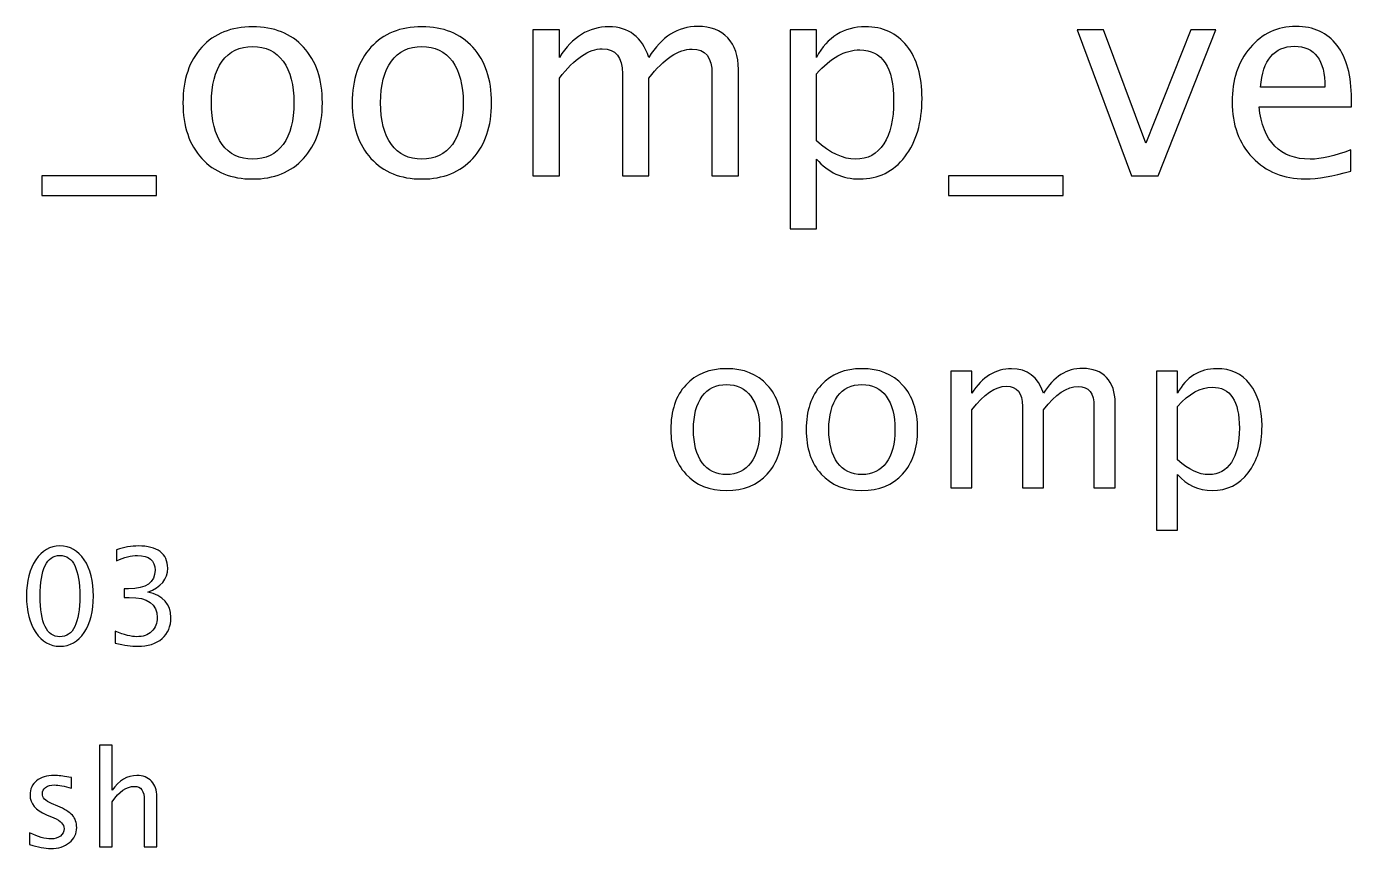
# Model space of a CAD drawing. Header units: centimetres. Extents: x -29.3 to 24.8, y 6.8 to 28.7.
# Drawn here: x -14.19 to -1.47, y 20.2 to 28.1 of the extents above; entities that cross this region are included whole.
import ezdxf

# ---------------------------------------------------------------- set-up
doc = ezdxf.new("R2010")
doc.units = ezdxf.units.CM
doc.header["$MEASUREMENT"] = 0
doc.layers.add('Layer 1', color=7, linetype='Continuous')

msp = doc.modelspace()

# ---------------------------------------------------------------- linework, layer by layer
at = {"layer": 'Layer 1'}
for points, knots in [([(-12.02129, 26.63869), (-12.22722, 26.63869), (-12.39038, 26.70439), (-12.51033, 26.8358), (-12.51033, 26.8358), (-12.63071, 26.96721), (-12.69069, 27.14581), (-12.69069, 27.37114), (-12.69069, 27.37114), (-12.69069, 27.59604), (-12.63071, 27.77419), (-12.51033, 27.90516), (-12.51033, 27.90516), (-12.39038, 28.03613), (-12.22722, 28.10183), (-12.02129, 28.10183), (-12.02129, 28.10183), (-11.81536, 28.10183), (-11.6522, 28.03613), (-11.53225, 27.90516), (-11.53225, 27.90516), (-11.41187, 27.77419), (-11.3519, 27.59604), (-11.3519, 27.37114), (-11.3519, 27.37114), (-11.3519, 27.14581), (-11.41187, 26.96721), (-11.53225, 26.8358), (-11.53225, 26.8358), (-11.6522, 26.70439), (-11.81536, 26.63869), (-12.02129, 26.63869)], [0, 0, 0, 0, 0.11111111, 0.11111111, 0.11111111, 0.11111111, 0.22222222, 0.22222222, 0.22222222, 0.22222222, 0.33333333, 0.33333333, 0.33333333, 0.33333333, 0.44444444, 0.44444444, 0.44444444, 0.44444444, 0.55555556, 0.55555556, 0.55555556, 0.55555556, 0.66666667, 0.66666667, 0.66666667, 0.66666667, 0.77777778, 0.77777778, 0.77777778, 0.77777778, 1, 1, 1, 1]), ([(-10.39587, 26.63869), (-10.6018, 26.63869), (-10.76496, 26.70439), (-10.88491, 26.8358), (-10.88491, 26.8358), (-11.00529, 26.96721), (-11.06527, 27.14581), (-11.06527, 27.37114), (-11.06527, 27.37114), (-11.06527, 27.59604), (-11.00529, 27.77419), (-10.88491, 27.90516), (-10.88491, 27.90516), (-10.76496, 28.03613), (-10.6018, 28.10183), (-10.39587, 28.10183), (-10.39587, 28.10183), (-10.18994, 28.10183), (-10.02678, 28.03613), (-9.90683, 27.90516), (-9.90683, 27.90516), (-9.78645, 27.77419), (-9.72648, 27.59604), (-9.72648, 27.37114), (-9.72648, 27.37114), (-9.72648, 27.14581), (-9.78645, 26.96721), (-9.90683, 26.8358), (-9.90683, 26.8358), (-10.02678, 26.70439), (-10.18994, 26.63869), (-10.39587, 26.63869)], [0, 0, 0, 0, 0.11111111, 0.11111111, 0.11111111, 0.11111111, 0.22222222, 0.22222222, 0.22222222, 0.22222222, 0.33333333, 0.33333333, 0.33333333, 0.33333333, 0.44444444, 0.44444444, 0.44444444, 0.44444444, 0.55555556, 0.55555556, 0.55555556, 0.55555556, 0.66666667, 0.66666667, 0.66666667, 0.66666667, 0.77777778, 0.77777778, 0.77777778, 0.77777778, 1, 1, 1, 1]), ([(-9.32872, 26.67044), (-9.32872, 26.67044), (-9.32872, 28.07273), (-9.32872, 28.07273), (-9.32872, 28.07273), (-9.32872, 28.07273), (-9.07472, 28.07273), (-9.07472, 28.07273), (-9.07472, 28.07273), (-9.07472, 28.07273), (-9.07472, 27.80771), (-9.07472, 27.80771), (-9.07472, 27.80771), (-8.95081, 28.00394), (-8.79206, 28.10183), (-8.59759, 28.10183), (-8.59759, 28.10183), (-8.41018, 28.10183), (-8.28274, 28.00394), (-8.21483, 27.80771), (-8.21483, 27.80771), (-8.09444, 28.0057), (-7.93745, 28.10448), (-7.74475, 28.10448), (-7.74475, 28.10448), (-7.62172, 28.10448), (-7.52603, 28.06832), (-7.45768, 27.99556), (-7.45768, 27.99556), (-7.38933, 27.9228), (-7.35493, 27.82094), (-7.35493, 27.68997), (-7.35493, 27.68997), (-7.35493, 27.68997), (-7.35493, 26.67044), (-7.35493, 26.67044), (-7.35493, 26.67044), (-7.35493, 26.67044), (-7.60893, 26.67044), (-7.60893, 26.67044), (-7.60893, 26.67044), (-7.60893, 26.67044), (-7.60893, 27.64807), (-7.60893, 27.64807), (-7.60893, 27.64807), (-7.60893, 27.80771), (-7.67243, 27.88752), (-7.79943, 27.88752), (-7.79943, 27.88752), (-7.93128, 27.88752), (-8.06975, 27.79448), (-8.21483, 27.60795), (-8.21483, 27.60795), (-8.21483, 27.60795), (-8.21483, 26.67044), (-8.21483, 26.67044), (-8.21483, 26.67044), (-8.21483, 26.67044), (-8.46883, 26.67044), (-8.46883, 26.67044), (-8.46883, 26.67044), (-8.46883, 26.67044), (-8.46883, 27.64896), (-8.46883, 27.64896), (-8.46883, 27.64896), (-8.46883, 27.80991), (-8.53321, 27.89017), (-8.66241, 27.89017), (-8.66241, 27.89017), (-8.79073, 27.89017), (-8.92832, 27.79668), (-9.07472, 27.60927), (-9.07472, 27.60927), (-9.07472, 27.60927), (-9.07472, 26.67044), (-9.07472, 26.67044), (-9.07472, 26.67044), (-9.07472, 26.67044), (-9.32872, 26.67044), (-9.32872, 26.67044)], [0, 0, 0, 0, 0.04761905, 0.04761905, 0.04761905, 0.04761905, 0.0952381, 0.0952381, 0.0952381, 0.0952381, 0.14285714, 0.14285714, 0.14285714, 0.14285714, 0.19047619, 0.19047619, 0.19047619, 0.19047619, 0.23809524, 0.23809524, 0.23809524, 0.23809524, 0.28571429, 0.28571429, 0.28571429, 0.28571429, 0.33333333, 0.33333333, 0.33333333, 0.33333333, 0.38095238, 0.38095238, 0.38095238, 0.38095238, 0.42857143, 0.42857143, 0.42857143, 0.42857143, 0.47619048, 0.47619048, 0.47619048, 0.47619048, 0.52380952, 0.52380952, 0.52380952, 0.52380952, 0.57142857, 0.57142857, 0.57142857, 0.57142857, 0.61904762, 0.61904762, 0.61904762, 0.61904762, 0.66666667, 0.66666667, 0.66666667, 0.66666667, 0.71428571, 0.71428571, 0.71428571, 0.71428571, 0.76190476, 0.76190476, 0.76190476, 0.76190476, 0.80952381, 0.80952381, 0.80952381, 0.80952381, 0.85714286, 0.85714286, 0.85714286, 0.85714286, 0.9047619, 0.9047619, 0.9047619, 0.9047619, 1, 1, 1, 1]), ([(-6.8584, 26.15979), (-6.8584, 26.15979), (-6.8584, 28.07273), (-6.8584, 28.07273), (-6.8584, 28.07273), (-6.8584, 28.07273), (-6.6044, 28.07273), (-6.6044, 28.07273), (-6.6044, 28.07273), (-6.6044, 28.07273), (-6.6044, 27.80771), (-6.6044, 27.80771), (-6.6044, 27.80771), (-6.50033, 28.00394), (-6.34379, 28.10183), (-6.13521, 28.10183), (-6.13521, 28.10183), (-5.96631, 28.10183), (-5.83358, 28.04054), (-5.73657, 27.91751), (-5.73657, 27.91751), (-5.63955, 27.79448), (-5.59105, 27.62647), (-5.59105, 27.41348), (-5.59105, 27.41348), (-5.59105, 27.18153), (-5.64617, 26.99411), (-5.75597, 26.85212), (-5.75597, 26.85212), (-5.86577, 26.70969), (-6.01041, 26.63869), (-6.18945, 26.63869), (-6.18945, 26.63869), (-6.35569, 26.63869), (-6.49416, 26.70219), (-6.6044, 26.82963), (-6.6044, 26.82963), (-6.6044, 26.82963), (-6.6044, 26.15979), (-6.6044, 26.15979), (-6.6044, 26.15979), (-6.6044, 26.15979), (-6.8584, 26.15979), (-6.8584, 26.15979)], [0, 0, 0, 0, 0.08333333, 0.08333333, 0.08333333, 0.08333333, 0.16666667, 0.16666667, 0.16666667, 0.16666667, 0.25, 0.25, 0.25, 0.25, 0.33333333, 0.33333333, 0.33333333, 0.33333333, 0.41666667, 0.41666667, 0.41666667, 0.41666667, 0.5, 0.5, 0.5, 0.5, 0.58333333, 0.58333333, 0.58333333, 0.58333333, 0.66666667, 0.66666667, 0.66666667, 0.66666667, 0.75, 0.75, 0.75, 0.75, 0.83333333, 0.83333333, 0.83333333, 0.83333333, 1, 1, 1, 1]), ([(-3.57846, 26.67044), (-3.57846, 26.67044), (-4.10057, 28.07273), (-4.10057, 28.07273), (-4.10057, 28.07273), (-4.10057, 28.07273), (-3.84657, 28.07273), (-3.84657, 28.07273), (-3.84657, 28.07273), (-3.84657, 28.07273), (-3.43955, 26.98309), (-3.43955, 26.98309), (-3.43955, 26.98309), (-3.43955, 26.98309), (-3.00872, 28.07273), (-3.00872, 28.07273), (-3.00872, 28.07273), (-3.00872, 28.07273), (-2.76972, 28.07273), (-2.76972, 28.07273), (-2.76972, 28.07273), (-2.76972, 28.07273), (-3.32402, 26.67044), (-3.32402, 26.67044), (-3.32402, 26.67044), (-3.32402, 26.67044), (-3.57846, 26.67044), (-3.57846, 26.67044)], [0, 0, 0, 0, 0.125, 0.125, 0.125, 0.125, 0.25, 0.25, 0.25, 0.25, 0.375, 0.375, 0.375, 0.375, 0.5, 0.5, 0.5, 0.5, 0.625, 0.625, 0.625, 0.625, 0.75, 0.75, 0.75, 0.75, 1, 1, 1, 1]), ([(-1.47193, 26.71542), (-1.64259, 26.66427), (-1.78855, 26.63869), (-1.91026, 26.63869), (-1.91026, 26.63869), (-2.11796, 26.63869), (-2.28685, 26.70748), (-2.41693, 26.84462), (-2.41693, 26.84462), (-2.54702, 26.98177), (-2.61229, 27.15948), (-2.61229, 27.3782), (-2.61229, 27.3782), (-2.61229, 27.59031), (-2.55496, 27.76449), (-2.43987, 27.90075), (-2.43987, 27.90075), (-2.32477, 28.03657), (-2.17749, 28.10448), (-1.99801, 28.10448), (-1.99801, 28.10448), (-1.82824, 28.10448), (-1.69683, 28.04407), (-1.60422, 27.92324), (-1.60422, 27.92324), (-1.51162, 27.80241), (-1.46532, 27.63132), (-1.46532, 27.40951), (-1.46532, 27.40951), (-1.46532, 27.40951), (-1.46664, 27.3319), (-1.46664, 27.3319), (-1.46664, 27.3319), (-1.46664, 27.3319), (-2.35299, 27.3319), (-2.35299, 27.3319), (-2.35299, 27.3319), (-2.31595, 26.99676), (-2.15235, 26.82919), (-1.86263, 26.82919), (-1.86263, 26.82919), (-1.75636, 26.82919), (-1.62627, 26.85918), (-1.47193, 26.91915), (-1.47193, 26.91915), (-1.47193, 26.91915), (-1.47193, 26.71542), (-1.47193, 26.71542)], [0, 0, 0, 0, 0.07692308, 0.07692308, 0.07692308, 0.07692308, 0.15384615, 0.15384615, 0.15384615, 0.15384615, 0.23076923, 0.23076923, 0.23076923, 0.23076923, 0.30769231, 0.30769231, 0.30769231, 0.30769231, 0.38461538, 0.38461538, 0.38461538, 0.38461538, 0.46153846, 0.46153846, 0.46153846, 0.46153846, 0.53846154, 0.53846154, 0.53846154, 0.53846154, 0.61538462, 0.61538462, 0.61538462, 0.61538462, 0.69230769, 0.69230769, 0.69230769, 0.69230769, 0.76923077, 0.76923077, 0.76923077, 0.76923077, 0.84615385, 0.84615385, 0.84615385, 0.84615385, 1, 1, 1, 1]), ([(-12.02173, 26.82919), (-11.89605, 26.82919), (-11.79816, 26.87637), (-11.72849, 26.97118), (-11.72849, 26.97118), (-11.65925, 27.06555), (-11.62442, 27.19917), (-11.62442, 27.37114), (-11.62442, 27.37114), (-11.62442, 27.54268), (-11.65925, 27.67586), (-11.72849, 27.77022), (-11.72849, 27.77022), (-11.79816, 27.86415), (-11.89605, 27.91133), (-12.02173, 27.91133), (-12.02173, 27.91133), (-12.14785, 27.91133), (-12.24574, 27.86415), (-12.31454, 27.77022), (-12.31454, 27.77022), (-12.38377, 27.67586), (-12.41816, 27.54268), (-12.41816, 27.37114), (-12.41816, 27.37114), (-12.41816, 27.19917), (-12.38377, 27.06555), (-12.31454, 26.97118), (-12.31454, 26.97118), (-12.24574, 26.87637), (-12.14785, 26.82919), (-12.02173, 26.82919)], [0, 0, 0, 0, 0.11111111, 0.11111111, 0.11111111, 0.11111111, 0.22222222, 0.22222222, 0.22222222, 0.22222222, 0.33333333, 0.33333333, 0.33333333, 0.33333333, 0.44444444, 0.44444444, 0.44444444, 0.44444444, 0.55555556, 0.55555556, 0.55555556, 0.55555556, 0.66666667, 0.66666667, 0.66666667, 0.66666667, 0.77777778, 0.77777778, 0.77777778, 0.77777778, 1, 1, 1, 1]), ([(-10.39631, 26.82919), (-10.27063, 26.82919), (-10.17274, 26.87637), (-10.10307, 26.97118), (-10.10307, 26.97118), (-10.03383, 27.06555), (-9.999, 27.19917), (-9.999, 27.37114), (-9.999, 27.37114), (-9.999, 27.54268), (-10.03383, 27.67586), (-10.10307, 27.77022), (-10.10307, 27.77022), (-10.17274, 27.86415), (-10.27063, 27.91133), (-10.39631, 27.91133), (-10.39631, 27.91133), (-10.52243, 27.91133), (-10.62032, 27.86415), (-10.68912, 27.77022), (-10.68912, 27.77022), (-10.75835, 27.67586), (-10.79274, 27.54268), (-10.79274, 27.37114), (-10.79274, 27.37114), (-10.79274, 27.19917), (-10.75835, 27.06555), (-10.68912, 26.97118), (-10.68912, 26.97118), (-10.62032, 26.87637), (-10.52243, 26.82919), (-10.39631, 26.82919)], [0, 0, 0, 0, 0.11111111, 0.11111111, 0.11111111, 0.11111111, 0.22222222, 0.22222222, 0.22222222, 0.22222222, 0.33333333, 0.33333333, 0.33333333, 0.33333333, 0.44444444, 0.44444444, 0.44444444, 0.44444444, 0.55555556, 0.55555556, 0.55555556, 0.55555556, 0.66666667, 0.66666667, 0.66666667, 0.66666667, 0.77777778, 0.77777778, 0.77777778, 0.77777778, 1, 1, 1, 1]), ([(-6.6044, 27.0047), (-6.47343, 26.88784), (-6.34864, 26.82919), (-6.23002, 26.82919), (-6.23002, 26.82919), (-6.11316, 26.82919), (-6.02276, 26.87814), (-5.95926, 26.97559), (-5.95926, 26.97559), (-5.89532, 27.07305), (-5.86357, 27.21019), (-5.86357, 27.38746), (-5.86357, 27.38746), (-5.86357, 27.71554), (-5.97205, 27.87958), (-6.18901, 27.87958), (-6.18901, 27.87958), (-6.331, 27.87958), (-6.46946, 27.80286), (-6.6044, 27.64896), (-6.6044, 27.64896), (-6.6044, 27.64896), (-6.6044, 27.0047), (-6.6044, 27.0047)], [0, 0, 0, 0, 0.14285714, 0.14285714, 0.14285714, 0.14285714, 0.28571429, 0.28571429, 0.28571429, 0.28571429, 0.42857143, 0.42857143, 0.42857143, 0.42857143, 0.57142857, 0.57142857, 0.57142857, 0.57142857, 0.71428571, 0.71428571, 0.71428571, 0.71428571, 1, 1, 1, 1]), ([(-2.33976, 27.5224), (-2.33976, 27.5224), (-1.72064, 27.5224), (-1.72064, 27.5224), (-1.72064, 27.5224), (-1.72064, 27.78345), (-1.8181, 27.91398), (-2.01256, 27.91398), (-2.01256, 27.91398), (-2.20836, 27.91398), (-2.31728, 27.78345), (-2.33976, 27.5224)], [0, 0, 0, 0, 0.25, 0.25, 0.25, 0.25, 0.5, 0.5, 0.5, 0.5, 1, 1, 1, 1]), ([(-14.04535, 26.47994), (-14.04535, 26.47994), (-14.04535, 26.67044), (-14.04535, 26.67044), (-14.04535, 26.67044), (-14.04535, 26.67044), (-12.94468, 26.67044), (-12.94468, 26.67044), (-12.94468, 26.67044), (-12.94468, 26.67044), (-12.94468, 26.47994), (-12.94468, 26.47994), (-12.94468, 26.47994), (-12.94468, 26.47994), (-14.04535, 26.47994), (-14.04535, 26.47994)], [0, 0, 0, 0, 0.2, 0.2, 0.2, 0.2, 0.4, 0.4, 0.4, 0.4, 0.6, 0.6, 0.6, 0.6, 1, 1, 1, 1]), ([(-5.33617, 26.47994), (-5.33617, 26.47994), (-5.33617, 26.67044), (-5.33617, 26.67044), (-5.33617, 26.67044), (-5.33617, 26.67044), (-4.2355, 26.67044), (-4.2355, 26.67044), (-4.2355, 26.67044), (-4.2355, 26.67044), (-4.2355, 26.47994), (-4.2355, 26.47994), (-4.2355, 26.47994), (-4.2355, 26.47994), (-5.33617, 26.47994), (-5.33617, 26.47994)], [0, 0, 0, 0, 0.2, 0.2, 0.2, 0.2, 0.4, 0.4, 0.4, 0.4, 0.6, 0.6, 0.6, 0.6, 1, 1, 1, 1]), ([(-7.46899, 23.64504), (-7.63374, 23.64504), (-7.76427, 23.6976), (-7.86022, 23.80273), (-7.86022, 23.80273), (-7.95653, 23.90786), (-8.00451, 24.05074), (-8.00451, 24.231), (-8.00451, 24.231), (-8.00451, 24.41092), (-7.95653, 24.55344), (-7.86022, 24.65822), (-7.86022, 24.65822), (-7.76427, 24.76299), (-7.63374, 24.81556), (-7.46899, 24.81556), (-7.46899, 24.81556), (-7.30424, 24.81556), (-7.17372, 24.76299), (-7.07776, 24.65822), (-7.07776, 24.65822), (-6.98145, 24.55344), (-6.93347, 24.41092), (-6.93347, 24.231), (-6.93347, 24.231), (-6.93347, 24.05074), (-6.98145, 23.90786), (-7.07776, 23.80273), (-7.07776, 23.80273), (-7.17372, 23.6976), (-7.30424, 23.64504), (-7.46899, 23.64504)], [0, 0, 0, 0, 0.11111111, 0.11111111, 0.11111111, 0.11111111, 0.22222222, 0.22222222, 0.22222222, 0.22222222, 0.33333333, 0.33333333, 0.33333333, 0.33333333, 0.44444444, 0.44444444, 0.44444444, 0.44444444, 0.55555556, 0.55555556, 0.55555556, 0.55555556, 0.66666667, 0.66666667, 0.66666667, 0.66666667, 0.77777778, 0.77777778, 0.77777778, 0.77777778, 1, 1, 1, 1]), ([(-6.16865, 23.64504), (-6.3334, 23.64504), (-6.46393, 23.6976), (-6.55988, 23.80273), (-6.55988, 23.80273), (-6.65619, 23.90786), (-6.70417, 24.05074), (-6.70417, 24.231), (-6.70417, 24.231), (-6.70417, 24.41092), (-6.65619, 24.55344), (-6.55988, 24.65822), (-6.55988, 24.65822), (-6.46393, 24.76299), (-6.3334, 24.81556), (-6.16865, 24.81556), (-6.16865, 24.81556), (-6.0039, 24.81556), (-5.87338, 24.76299), (-5.77742, 24.65822), (-5.77742, 24.65822), (-5.68111, 24.55344), (-5.63313, 24.41092), (-5.63313, 24.231), (-5.63313, 24.231), (-5.63313, 24.05074), (-5.68111, 23.90786), (-5.77742, 23.80273), (-5.77742, 23.80273), (-5.87338, 23.6976), (-6.0039, 23.64504), (-6.16865, 23.64504)], [0, 0, 0, 0, 0.11111111, 0.11111111, 0.11111111, 0.11111111, 0.22222222, 0.22222222, 0.22222222, 0.22222222, 0.33333333, 0.33333333, 0.33333333, 0.33333333, 0.44444444, 0.44444444, 0.44444444, 0.44444444, 0.55555556, 0.55555556, 0.55555556, 0.55555556, 0.66666667, 0.66666667, 0.66666667, 0.66666667, 0.77777778, 0.77777778, 0.77777778, 0.77777778, 1, 1, 1, 1]), ([(-5.31493, 23.67044), (-5.31493, 23.67044), (-5.31493, 24.79228), (-5.31493, 24.79228), (-5.31493, 24.79228), (-5.31493, 24.79228), (-5.11173, 24.79228), (-5.11173, 24.79228), (-5.11173, 24.79228), (-5.11173, 24.79228), (-5.11173, 24.58026), (-5.11173, 24.58026), (-5.11173, 24.58026), (-5.0126, 24.73724), (-4.8856, 24.81556), (-4.73002, 24.81556), (-4.73002, 24.81556), (-4.58009, 24.81556), (-4.47814, 24.73724), (-4.42381, 24.58026), (-4.42381, 24.58026), (-4.3275, 24.73865), (-4.20191, 24.81768), (-4.04775, 24.81768), (-4.04775, 24.81768), (-3.94932, 24.81768), (-3.87277, 24.78875), (-3.81809, 24.73054), (-3.81809, 24.73054), (-3.76341, 24.67233), (-3.73589, 24.59084), (-3.73589, 24.48606), (-3.73589, 24.48606), (-3.73589, 24.48606), (-3.73589, 23.67044), (-3.73589, 23.67044), (-3.73589, 23.67044), (-3.73589, 23.67044), (-3.93909, 23.67044), (-3.93909, 23.67044), (-3.93909, 23.67044), (-3.93909, 23.67044), (-3.93909, 24.45255), (-3.93909, 24.45255), (-3.93909, 24.45255), (-3.93909, 24.58026), (-3.98989, 24.64411), (-4.09149, 24.64411), (-4.09149, 24.64411), (-4.19698, 24.64411), (-4.30775, 24.56967), (-4.42381, 24.42045), (-4.42381, 24.42045), (-4.42381, 24.42045), (-4.42381, 23.67044), (-4.42381, 23.67044), (-4.42381, 23.67044), (-4.42381, 23.67044), (-4.62701, 23.67044), (-4.62701, 23.67044), (-4.62701, 23.67044), (-4.62701, 23.67044), (-4.62701, 24.45326), (-4.62701, 24.45326), (-4.62701, 24.45326), (-4.62701, 24.58202), (-4.67852, 24.64622), (-4.78188, 24.64622), (-4.78188, 24.64622), (-4.88454, 24.64622), (-4.99461, 24.57144), (-5.11173, 24.42151), (-5.11173, 24.42151), (-5.11173, 24.42151), (-5.11173, 23.67044), (-5.11173, 23.67044), (-5.11173, 23.67044), (-5.11173, 23.67044), (-5.31493, 23.67044), (-5.31493, 23.67044)], [0, 0, 0, 0, 0.04761905, 0.04761905, 0.04761905, 0.04761905, 0.0952381, 0.0952381, 0.0952381, 0.0952381, 0.14285714, 0.14285714, 0.14285714, 0.14285714, 0.19047619, 0.19047619, 0.19047619, 0.19047619, 0.23809524, 0.23809524, 0.23809524, 0.23809524, 0.28571429, 0.28571429, 0.28571429, 0.28571429, 0.33333333, 0.33333333, 0.33333333, 0.33333333, 0.38095238, 0.38095238, 0.38095238, 0.38095238, 0.42857143, 0.42857143, 0.42857143, 0.42857143, 0.47619048, 0.47619048, 0.47619048, 0.47619048, 0.52380952, 0.52380952, 0.52380952, 0.52380952, 0.57142857, 0.57142857, 0.57142857, 0.57142857, 0.61904762, 0.61904762, 0.61904762, 0.61904762, 0.66666667, 0.66666667, 0.66666667, 0.66666667, 0.71428571, 0.71428571, 0.71428571, 0.71428571, 0.76190476, 0.76190476, 0.76190476, 0.76190476, 0.80952381, 0.80952381, 0.80952381, 0.80952381, 0.85714286, 0.85714286, 0.85714286, 0.85714286, 0.9047619, 0.9047619, 0.9047619, 0.9047619, 1, 1, 1, 1]), ([(-3.33867, 23.26192), (-3.33867, 23.26192), (-3.33867, 24.79228), (-3.33867, 24.79228), (-3.33867, 24.79228), (-3.33867, 24.79228), (-3.13547, 24.79228), (-3.13547, 24.79228), (-3.13547, 24.79228), (-3.13547, 24.79228), (-3.13547, 24.58026), (-3.13547, 24.58026), (-3.13547, 24.58026), (-3.05221, 24.73724), (-2.92698, 24.81556), (-2.76011, 24.81556), (-2.76011, 24.81556), (-2.625, 24.81556), (-2.51881, 24.76652), (-2.4412, 24.6681), (-2.4412, 24.6681), (-2.36359, 24.56967), (-2.32478, 24.43526), (-2.32478, 24.26487), (-2.32478, 24.26487), (-2.32478, 24.07931), (-2.36888, 23.92938), (-2.45672, 23.81578), (-2.45672, 23.81578), (-2.54457, 23.70184), (-2.66028, 23.64504), (-2.8035, 23.64504), (-2.8035, 23.64504), (-2.9365, 23.64504), (-3.04727, 23.69584), (-3.13547, 23.79779), (-3.13547, 23.79779), (-3.13547, 23.79779), (-3.13547, 23.26192), (-3.13547, 23.26192), (-3.13547, 23.26192), (-3.13547, 23.26192), (-3.33867, 23.26192), (-3.33867, 23.26192)], [0, 0, 0, 0, 0.08333333, 0.08333333, 0.08333333, 0.08333333, 0.16666667, 0.16666667, 0.16666667, 0.16666667, 0.25, 0.25, 0.25, 0.25, 0.33333333, 0.33333333, 0.33333333, 0.33333333, 0.41666667, 0.41666667, 0.41666667, 0.41666667, 0.5, 0.5, 0.5, 0.5, 0.58333333, 0.58333333, 0.58333333, 0.58333333, 0.66666667, 0.66666667, 0.66666667, 0.66666667, 0.75, 0.75, 0.75, 0.75, 0.83333333, 0.83333333, 0.83333333, 0.83333333, 1, 1, 1, 1]), ([(-7.46935, 23.79744), (-7.3688, 23.79744), (-7.29049, 23.83519), (-7.23475, 23.91103), (-7.23475, 23.91103), (-7.17936, 23.98653), (-7.15149, 24.09342), (-7.15149, 24.231), (-7.15149, 24.231), (-7.15149, 24.36824), (-7.17936, 24.47477), (-7.23475, 24.55027), (-7.23475, 24.55027), (-7.29049, 24.62541), (-7.3688, 24.66316), (-7.46935, 24.66316), (-7.46935, 24.66316), (-7.57024, 24.66316), (-7.64856, 24.62541), (-7.70359, 24.55027), (-7.70359, 24.55027), (-7.75898, 24.47477), (-7.78649, 24.36824), (-7.78649, 24.231), (-7.78649, 24.231), (-7.78649, 24.09342), (-7.75898, 23.98653), (-7.70359, 23.91103), (-7.70359, 23.91103), (-7.64856, 23.83519), (-7.57024, 23.79744), (-7.46935, 23.79744)], [0, 0, 0, 0, 0.11111111, 0.11111111, 0.11111111, 0.11111111, 0.22222222, 0.22222222, 0.22222222, 0.22222222, 0.33333333, 0.33333333, 0.33333333, 0.33333333, 0.44444444, 0.44444444, 0.44444444, 0.44444444, 0.55555556, 0.55555556, 0.55555556, 0.55555556, 0.66666667, 0.66666667, 0.66666667, 0.66666667, 0.77777778, 0.77777778, 0.77777778, 0.77777778, 1, 1, 1, 1]), ([(-6.16901, 23.79744), (-6.06846, 23.79744), (-5.99015, 23.83519), (-5.93441, 23.91103), (-5.93441, 23.91103), (-5.87902, 23.98653), (-5.85115, 24.09342), (-5.85115, 24.231), (-5.85115, 24.231), (-5.85115, 24.36824), (-5.87902, 24.47477), (-5.93441, 24.55027), (-5.93441, 24.55027), (-5.99015, 24.62541), (-6.06846, 24.66316), (-6.16901, 24.66316), (-6.16901, 24.66316), (-6.2699, 24.66316), (-6.34822, 24.62541), (-6.40325, 24.55027), (-6.40325, 24.55027), (-6.45864, 24.47477), (-6.48615, 24.36824), (-6.48615, 24.231), (-6.48615, 24.231), (-6.48615, 24.09342), (-6.45864, 23.98653), (-6.40325, 23.91103), (-6.40325, 23.91103), (-6.34822, 23.83519), (-6.2699, 23.79744), (-6.16901, 23.79744)], [0, 0, 0, 0, 0.11111111, 0.11111111, 0.11111111, 0.11111111, 0.22222222, 0.22222222, 0.22222222, 0.22222222, 0.33333333, 0.33333333, 0.33333333, 0.33333333, 0.44444444, 0.44444444, 0.44444444, 0.44444444, 0.55555556, 0.55555556, 0.55555556, 0.55555556, 0.66666667, 0.66666667, 0.66666667, 0.66666667, 0.77777778, 0.77777778, 0.77777778, 0.77777778, 1, 1, 1, 1]), ([(-3.13547, 23.93785), (-3.03069, 23.84436), (-2.93086, 23.79744), (-2.83596, 23.79744), (-2.83596, 23.79744), (-2.74247, 23.79744), (-2.67015, 23.8366), (-2.61935, 23.91456), (-2.61935, 23.91456), (-2.5682, 23.99253), (-2.5428, 24.10224), (-2.5428, 24.24406), (-2.5428, 24.24406), (-2.5428, 24.50652), (-2.62959, 24.63776), (-2.80315, 24.63776), (-2.80315, 24.63776), (-2.91675, 24.63776), (-3.02752, 24.57637), (-3.13547, 24.45326), (-3.13547, 24.45326), (-3.13547, 24.45326), (-3.13547, 23.93785), (-3.13547, 23.93785)], [0, 0, 0, 0, 0.14285714, 0.14285714, 0.14285714, 0.14285714, 0.28571429, 0.28571429, 0.28571429, 0.28571429, 0.42857143, 0.42857143, 0.42857143, 0.42857143, 0.57142857, 0.57142857, 0.57142857, 0.57142857, 0.71428571, 0.71428571, 0.71428571, 0.71428571, 1, 1, 1, 1]), ([(-13.87278, 22.14758), (-13.96909, 22.14758), (-14.04677, 22.19182), (-14.10561, 22.28008), (-14.10561, 22.28008), (-14.16467, 22.36835), (-14.19409, 22.48477), (-14.19409, 22.62955), (-14.19409, 22.62955), (-14.19409, 22.77433), (-14.16467, 22.89074), (-14.10561, 22.97901), (-14.10561, 22.97901), (-14.04677, 23.06727), (-13.96909, 23.11151), (-13.87278, 23.11151), (-13.87278, 23.11151), (-13.77605, 23.11151), (-13.69837, 23.06748), (-13.63952, 22.97943), (-13.63952, 22.97943), (-13.58089, 22.89138), (-13.55147, 22.77475), (-13.55147, 22.62955), (-13.55147, 22.62955), (-13.55147, 22.48477), (-13.58089, 22.36835), (-13.63952, 22.28008), (-13.63952, 22.28008), (-13.69837, 22.19182), (-13.77605, 22.14758), (-13.87278, 22.14758)], [0, 0, 0, 0, 0.11111111, 0.11111111, 0.11111111, 0.11111111, 0.22222222, 0.22222222, 0.22222222, 0.22222222, 0.33333333, 0.33333333, 0.33333333, 0.33333333, 0.44444444, 0.44444444, 0.44444444, 0.44444444, 0.55555556, 0.55555556, 0.55555556, 0.55555556, 0.66666667, 0.66666667, 0.66666667, 0.66666667, 0.77777778, 0.77777778, 0.77777778, 0.77777778, 1, 1, 1, 1]), ([(-13.3415, 22.17679), (-13.3415, 22.17679), (-13.3415, 22.29109), (-13.3415, 22.29109), (-13.3415, 22.29109), (-13.25429, 22.25638), (-13.18592, 22.23902), (-13.13576, 22.23902), (-13.13576, 22.23902), (-13.0767, 22.23902), (-13.02908, 22.25595), (-12.99246, 22.29003), (-12.99246, 22.29003), (-12.95584, 22.32411), (-12.93764, 22.36856), (-12.93764, 22.42317), (-12.93764, 22.42317), (-12.93764, 22.55271), (-13.02781, 22.61748), (-13.20815, 22.61748), (-13.20815, 22.61748), (-13.20815, 22.61748), (-13.25641, 22.61748), (-13.25641, 22.61748), (-13.25641, 22.61748), (-13.25641, 22.61748), (-13.25641, 22.6994), (-13.25641, 22.6994), (-13.25641, 22.6994), (-13.25641, 22.6994), (-13.21365, 22.70003), (-13.21365, 22.70003), (-13.21365, 22.70003), (-13.04411, 22.70003), (-12.95923, 22.75972), (-12.95923, 22.87931), (-12.95923, 22.87931), (-12.95923, 22.97308), (-13.01553, 23.02007), (-13.12793, 23.02007), (-13.12793, 23.02007), (-13.18825, 23.02007), (-13.25514, 23.00271), (-13.3288, 22.968), (-13.3288, 22.968), (-13.3288, 22.968), (-13.3288, 23.07468), (-13.3288, 23.07468), (-13.3288, 23.07468), (-13.25662, 23.09923), (-13.18698, 23.11151), (-13.1201, 23.11151), (-13.1201, 23.11151), (-13.02908, 23.11151), (-12.95902, 23.09331), (-12.91033, 23.0569), (-12.91033, 23.0569), (-12.86165, 23.02071), (-12.83731, 22.968), (-12.83731, 22.899), (-12.83731, 22.899), (-12.83731, 22.79126), (-12.90102, 22.71442), (-13.02866, 22.6687), (-13.02866, 22.6687), (-12.8807, 22.6342), (-12.80683, 22.55313), (-12.80683, 22.42508), (-12.80683, 22.42508), (-12.80683, 22.33872), (-12.8354, 22.27077), (-12.89234, 22.22145), (-12.89234, 22.22145), (-12.94928, 22.17213), (-13.0276, 22.14758), (-13.12708, 22.14758), (-13.12708, 22.14758), (-13.18381, 22.14758), (-13.25514, 22.15732), (-13.3415, 22.17679)], [0, 0, 0, 0, 0.04761905, 0.04761905, 0.04761905, 0.04761905, 0.0952381, 0.0952381, 0.0952381, 0.0952381, 0.14285714, 0.14285714, 0.14285714, 0.14285714, 0.19047619, 0.19047619, 0.19047619, 0.19047619, 0.23809524, 0.23809524, 0.23809524, 0.23809524, 0.28571429, 0.28571429, 0.28571429, 0.28571429, 0.33333333, 0.33333333, 0.33333333, 0.33333333, 0.38095238, 0.38095238, 0.38095238, 0.38095238, 0.42857143, 0.42857143, 0.42857143, 0.42857143, 0.47619048, 0.47619048, 0.47619048, 0.47619048, 0.52380952, 0.52380952, 0.52380952, 0.52380952, 0.57142857, 0.57142857, 0.57142857, 0.57142857, 0.61904762, 0.61904762, 0.61904762, 0.61904762, 0.66666667, 0.66666667, 0.66666667, 0.66666667, 0.71428571, 0.71428571, 0.71428571, 0.71428571, 0.76190476, 0.76190476, 0.76190476, 0.76190476, 0.80952381, 0.80952381, 0.80952381, 0.80952381, 0.85714286, 0.85714286, 0.85714286, 0.85714286, 0.9047619, 0.9047619, 0.9047619, 0.9047619, 1, 1, 1, 1]), ([(-13.87299, 22.23902), (-13.74578, 22.23902), (-13.68228, 22.3692), (-13.68228, 22.62955), (-13.68228, 22.62955), (-13.68228, 22.8899), (-13.74578, 23.02007), (-13.87299, 23.02007), (-13.87299, 23.02007), (-13.99978, 23.02007), (-14.06328, 22.8899), (-14.06328, 22.62955), (-14.06328, 22.62955), (-14.06328, 22.3692), (-13.99978, 22.23902), (-13.87299, 22.23902)], [0, 0, 0, 0, 0.2, 0.2, 0.2, 0.2, 0.4, 0.4, 0.4, 0.4, 0.6, 0.6, 0.6, 0.6, 1, 1, 1, 1]), ([(-13.49219, 20.21887), (-13.49219, 20.21887), (-13.49219, 21.19804), (-13.49219, 21.19804), (-13.49219, 21.19804), (-13.49219, 21.19804), (-13.37027, 21.19804), (-13.37027, 21.19804), (-13.37027, 21.19804), (-13.37027, 21.19804), (-13.37027, 20.76476), (-13.37027, 20.76476), (-13.37027, 20.76476), (-13.30571, 20.85895), (-13.22655, 20.90594), (-13.13299, 20.90594), (-13.13299, 20.90594), (-13.07415, 20.90594), (-13.02737, 20.88753), (-12.99287, 20.85048), (-12.99287, 20.85048), (-12.95837, 20.81365), (-12.94101, 20.76391), (-12.94101, 20.70168), (-12.94101, 20.70168), (-12.94101, 20.70168), (-12.94101, 20.21887), (-12.94101, 20.21887), (-12.94101, 20.21887), (-12.94101, 20.21887), (-13.06293, 20.21887), (-13.06293, 20.21887), (-13.06293, 20.21887), (-13.06293, 20.21887), (-13.06293, 20.66189), (-13.06293, 20.66189), (-13.06293, 20.66189), (-13.06293, 20.71184), (-13.07034, 20.7474), (-13.08494, 20.76857), (-13.08494, 20.76857), (-13.09976, 20.78995), (-13.1241, 20.80053), (-13.15818, 20.80053), (-13.15818, 20.80053), (-13.23311, 20.80053), (-13.30381, 20.75164), (-13.37027, 20.65385), (-13.37027, 20.65385), (-13.37027, 20.65385), (-13.37027, 20.21887), (-13.37027, 20.21887), (-13.37027, 20.21887), (-13.37027, 20.21887), (-13.49219, 20.21887), (-13.49219, 20.21887)], [0, 0, 0, 0, 0.06666667, 0.06666667, 0.06666667, 0.06666667, 0.13333333, 0.13333333, 0.13333333, 0.13333333, 0.2, 0.2, 0.2, 0.2, 0.26666667, 0.26666667, 0.26666667, 0.26666667, 0.33333333, 0.33333333, 0.33333333, 0.33333333, 0.4, 0.4, 0.4, 0.4, 0.46666667, 0.46666667, 0.46666667, 0.46666667, 0.53333333, 0.53333333, 0.53333333, 0.53333333, 0.6, 0.6, 0.6, 0.6, 0.66666667, 0.66666667, 0.66666667, 0.66666667, 0.73333333, 0.73333333, 0.73333333, 0.73333333, 0.8, 0.8, 0.8, 0.8, 0.86666667, 0.86666667, 0.86666667, 0.86666667, 1, 1, 1, 1]), ([(-14.16381, 20.243), (-14.16381, 20.243), (-14.16381, 20.35476), (-14.16381, 20.35476), (-14.16381, 20.35476), (-14.08401, 20.31497), (-14.0148, 20.29507), (-13.95574, 20.29507), (-13.95574, 20.29507), (-13.9206, 20.29507), (-13.89139, 20.3046), (-13.86832, 20.32365), (-13.86832, 20.32365), (-13.84525, 20.34248), (-13.83361, 20.36619), (-13.83361, 20.39477), (-13.83361, 20.39477), (-13.83361, 20.43646), (-13.86599, 20.47097), (-13.93076, 20.49827), (-13.93076, 20.49827), (-13.93076, 20.49827), (-14.0021, 20.52854), (-14.0021, 20.52854), (-14.0021, 20.52854), (-14.10729, 20.57214), (-14.16, 20.63522), (-14.16, 20.71713), (-14.16, 20.71713), (-14.16, 20.77577), (-14.13926, 20.82191), (-14.09777, 20.85556), (-14.09777, 20.85556), (-14.05628, 20.88922), (-13.99934, 20.90594), (-13.92717, 20.90594), (-13.92717, 20.90594), (-13.8897, 20.90594), (-13.84313, 20.90086), (-13.78789, 20.89049), (-13.78789, 20.89049), (-13.78789, 20.89049), (-13.76249, 20.88562), (-13.76249, 20.88562), (-13.76249, 20.88562), (-13.76249, 20.88562), (-13.76249, 20.78402), (-13.76249, 20.78402), (-13.76249, 20.78402), (-13.83043, 20.80434), (-13.88462, 20.8145), (-13.92505, 20.8145), (-13.92505, 20.8145), (-13.96061, 20.8145), (-13.98876, 20.80667), (-14.01014, 20.79122), (-14.01014, 20.79122), (-14.03131, 20.77577), (-14.04189, 20.75502), (-14.04189, 20.72899), (-14.04189, 20.72899), (-14.04189, 20.69237), (-14.01226, 20.66125), (-13.95278, 20.63607), (-13.95278, 20.63607), (-13.95278, 20.63607), (-13.89415, 20.6113), (-13.89415, 20.6113), (-13.89415, 20.6113), (-13.82768, 20.58336), (-13.78069, 20.55373), (-13.75318, 20.52261), (-13.75318, 20.52261), (-13.72545, 20.4915), (-13.71169, 20.45255), (-13.71169, 20.40598), (-13.71169, 20.40598), (-13.71169, 20.34693), (-13.73497, 20.29846), (-13.78175, 20.26057), (-13.78175, 20.26057), (-13.82832, 20.22268), (-13.88801, 20.20363), (-13.96061, 20.20363), (-13.96061, 20.20363), (-14.01649, 20.20363), (-14.08401, 20.21675), (-14.16381, 20.243)], [0, 0, 0, 0, 0.04347826, 0.04347826, 0.04347826, 0.04347826, 0.08695652, 0.08695652, 0.08695652, 0.08695652, 0.13043478, 0.13043478, 0.13043478, 0.13043478, 0.17391304, 0.17391304, 0.17391304, 0.17391304, 0.2173913, 0.2173913, 0.2173913, 0.2173913, 0.26086957, 0.26086957, 0.26086957, 0.26086957, 0.30434783, 0.30434783, 0.30434783, 0.30434783, 0.34782609, 0.34782609, 0.34782609, 0.34782609, 0.39130435, 0.39130435, 0.39130435, 0.39130435, 0.43478261, 0.43478261, 0.43478261, 0.43478261, 0.47826087, 0.47826087, 0.47826087, 0.47826087, 0.52173913, 0.52173913, 0.52173913, 0.52173913, 0.56521739, 0.56521739, 0.56521739, 0.56521739, 0.60869565, 0.60869565, 0.60869565, 0.60869565, 0.65217391, 0.65217391, 0.65217391, 0.65217391, 0.69565217, 0.69565217, 0.69565217, 0.69565217, 0.73913043, 0.73913043, 0.73913043, 0.73913043, 0.7826087, 0.7826087, 0.7826087, 0.7826087, 0.82608696, 0.82608696, 0.82608696, 0.82608696, 0.86956522, 0.86956522, 0.86956522, 0.86956522, 0.91304348, 0.91304348, 0.91304348, 0.91304348, 1, 1, 1, 1])]:
    msp.add_open_spline(points, degree=3, knots=knots, dxfattribs=at)

doc.saveas('drawing.dxf')
